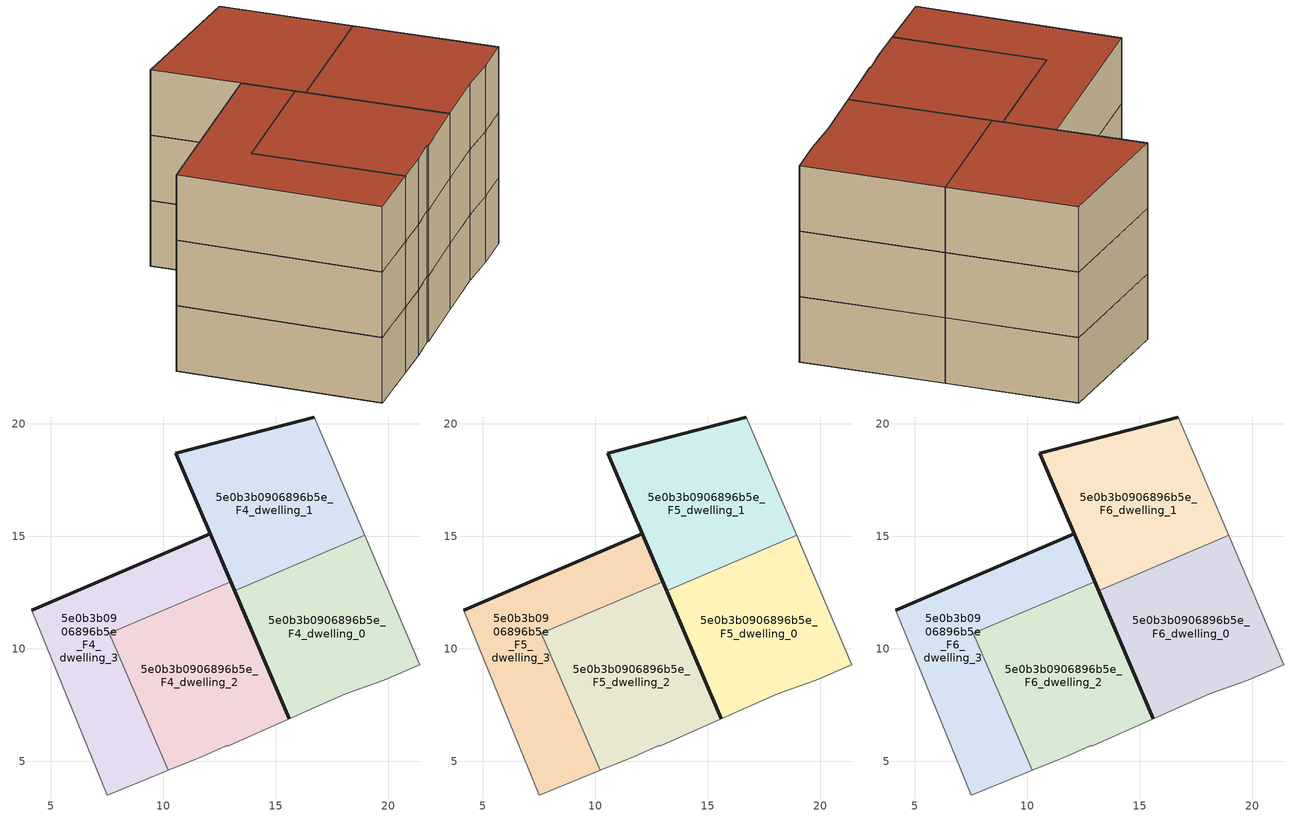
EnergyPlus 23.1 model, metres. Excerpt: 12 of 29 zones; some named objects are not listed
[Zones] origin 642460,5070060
5e0b3b0906896b5e_F4_dwelling_0
 floor to 5e0b3b0906896b5e_F3_dwelling_0 (EU_floor_Construction): 19.81,8.6 21.41,9.29 18.96,15.04 13.18,12.57 15.61,6.89 18.11,8 z12
 wall outside (EU_wall_Construction): 15.61,6.89 13.18,12.57 z12:15
 wall adiabatic (EU_wall_Construction): 18.96,15.04 21.41,9.29 19.81,8.6 18.11,8 15.61,6.89 z12:15
 wall to 5e0b3b0906896b5e_F4_dwelling_1 (EU_wall_Construction): 13.18,12.57 18.96,15.04 z12:15
5e0b3b0906896b5e_F4_dwelling_1
 floor to 5e0b3b0906896b5e_F3_dwelling_1 (EU_floor_Construction): 18.96,15.04 16.71,20.3 10.56,18.69 13.18,12.57 z12
 wall outside (EU_wall_Construction): 13.18,12.57 10.56,18.69 16.71,20.3 z12:15
 wall adiabatic (EU_wall_Construction): 16.71,20.3 18.96,15.04 z12:15
5e0b3b0906896b5e_F4_dwelling_2
 floor to 5e0b3b0906896b5e_F3_dwelling_2 (EU_floor_Construction): 15.61,6.89 13,12.99 7.61,10.68 10.21,4.59 11.7,5.2 12.8,5.7 12.9,5.7 z12
 wall outside (EU_wall_Construction): 13,12.99 15.61,6.89 z12:15
 wall to 5e0b3b0906896b5e_F4_dwelling_3 (EU_wall_Construction): 10.21,4.59 7.61,10.68 13,12.99 z12:15
 wall adiabatic (EU_wall_Construction): 15.61,6.89 12.9,5.7 12.8,5.7 11.7,5.2 10.21,4.59 z12:15
5e0b3b0906896b5e_F4_dwelling_3
 floor to 5e0b3b0906896b5e_F3_dwelling_3 (EU_floor_Construction): 10.21,4.59 7.61,10.68 13,12.99 12.09,15.12 4.15,11.72 7.5,3.5 z12
 wall outside (EU_wall_Construction): 4.15,11.72 12.09,15.12 13,12.99 z12:15
 wall adiabatic (EU_wall_Construction): 10.21,4.59 7.5,3.5 4.15,11.72 z12:15
5e0b3b0906896b5e_F5_dwelling_0
 floor to 5e0b3b0906896b5e_F4_dwelling_0 (EU_floor_Construction): 19.81,8.6 21.41,9.29 18.96,15.04 13.18,12.57 15.61,6.89 18.11,8 z15
 wall outside (EU_wall_Construction): 15.61,6.89 13.18,12.57 z15:18
 wall adiabatic (EU_wall_Construction): 18.96,15.04 21.41,9.29 19.81,8.6 18.11,8 15.61,6.89 z15:18
 wall to 5e0b3b0906896b5e_F5_dwelling_1 (EU_wall_Construction): 13.18,12.57 18.96,15.04 z15:18
5e0b3b0906896b5e_F5_dwelling_1
 floor to 5e0b3b0906896b5e_F4_dwelling_1 (EU_floor_Construction): 18.96,15.04 16.71,20.3 10.56,18.69 13.18,12.57 z15
 wall outside (EU_wall_Construction): 13.18,12.57 10.56,18.69 16.71,20.3 z15:18
 wall adiabatic (EU_wall_Construction): 16.71,20.3 18.96,15.04 z15:18
5e0b3b0906896b5e_F5_dwelling_2
 floor to 5e0b3b0906896b5e_F4_dwelling_2 (EU_floor_Construction): 15.61,6.89 13,12.99 7.61,10.68 10.21,4.59 11.7,5.2 12.8,5.7 12.9,5.7 z15
 wall outside (EU_wall_Construction): 13,12.99 15.61,6.89 z15:18
 wall to 5e0b3b0906896b5e_F5_dwelling_3 (EU_wall_Construction): 10.21,4.59 7.61,10.68 13,12.99 z15:18
 wall adiabatic (EU_wall_Construction): 15.61,6.89 12.9,5.7 12.8,5.7 11.7,5.2 10.21,4.59 z15:18
5e0b3b0906896b5e_F5_dwelling_3
 floor to 5e0b3b0906896b5e_F4_dwelling_3 (EU_floor_Construction): 10.21,4.59 7.61,10.68 13,12.99 12.09,15.12 4.15,11.72 7.5,3.5 z15
 wall outside (EU_wall_Construction): 4.15,11.72 12.09,15.12 13,12.99 z15:18
 wall adiabatic (EU_wall_Construction): 10.21,4.59 7.5,3.5 4.15,11.72 z15:18
5e0b3b0906896b5e_F6_dwelling_0
 floor to 5e0b3b0906896b5e_F5_dwelling_0 (EU_floor_Construction): 19.81,8.6 21.41,9.29 18.96,15.04 13.18,12.57 15.61,6.89 18.11,8 z18
 wall outside (EU_wall_Construction): 15.61,6.89 13.18,12.57 z18:21
 wall adiabatic (EU_wall_Construction): 18.96,15.04 21.41,9.29 19.81,8.6 18.11,8 15.61,6.89 z18:21
 wall to 5e0b3b0906896b5e_F6_dwelling_1 (EU_wall_Construction): 13.18,12.57 18.96,15.04 z18:21
 roof outside (EU_roof_Construction): 18.96,15.04 21.41,9.29 19.81,8.6 18.11,8 15.61,6.89 13.18,12.57 z21
5e0b3b0906896b5e_F6_dwelling_1
 floor to 5e0b3b0906896b5e_F5_dwelling_1 (EU_floor_Construction): 18.96,15.04 16.71,20.3 10.56,18.69 13.18,12.57 z18
 wall outside (EU_wall_Construction): 13.18,12.57 10.56,18.69 16.71,20.3 z18:21
 wall adiabatic (EU_wall_Construction): 16.71,20.3 18.96,15.04 z18:21
 roof outside (EU_roof_Construction): 16.71,20.3 18.96,15.04 13.18,12.57 10.56,18.69 z21
5e0b3b0906896b5e_F6_dwelling_2
 floor to 5e0b3b0906896b5e_F5_dwelling_2 (EU_floor_Construction): 15.61,6.89 13,12.99 7.61,10.68 10.21,4.59 11.7,5.2 12.8,5.7 12.9,5.7 z18
 wall outside (EU_wall_Construction): 13,12.99 15.61,6.89 z18:21
 wall to 5e0b3b0906896b5e_F6_dwelling_3 (EU_wall_Construction): 10.21,4.59 7.61,10.68 13,12.99 z18:21
 wall adiabatic (EU_wall_Construction): 15.61,6.89 12.9,5.7 12.8,5.7 11.7,5.2 10.21,4.59 z18:21
 roof outside (EU_roof_Construction): 13,12.99 15.61,6.89 12.9,5.7 12.8,5.7 11.7,5.2 10.21,4.59 7.61,10.68 z21
5e0b3b0906896b5e_F6_dwelling_3
 floor to 5e0b3b0906896b5e_F5_dwelling_3 (EU_floor_Construction): 10.21,4.59 7.61,10.68 13,12.99 12.09,15.12 4.15,11.72 7.5,3.5 z18
 wall outside (EU_wall_Construction): 4.15,11.72 12.09,15.12 13,12.99 z18:21
 wall adiabatic (EU_wall_Construction): 10.21,4.59 7.5,3.5 4.15,11.72 z18:21
 roof outside (EU_roof_Construction): 12.09,15.12 13,12.99 7.61,10.68 10.21,4.59 7.5,3.5 4.15,11.72 z21
[Building]
EU S2 Campaign: North Axis=0; Terrain=City; Solar Distribution=FullExterior
[Site:Location]
Lyon-Bron: Latitude=45.75; Longitude=5; Time Zone=1; Elevation=198
[SizingPeriod:WeatherFileDays]
AnnualSizingPeriod: Begin Month=1; Begin Day of Month=1; End Month=12; End Day of Month=31; Day of Week for Start Day=Monday; Use Weather File Daylight Saving Period=No; Use Weather File Rain and Snow Indicators=No
[MATERIAL]
EU_InternalMass_Material: Roughness=MediumRough; Thickness=0.1; Conductivity=1; Density=1800; Specific Heat=900; Thermal Absorptance=0.9; Solar Absorptance=0.7; Visible Absorptance=0.7
[MATERIAL:NOMASS] Roughness=MediumRough; Thermal Absorptance=0.9; Solar Absorptance=0.7; Visible Absorptance=0.7
Name | Thermal Resistance
EU_wall_NoMass | 0.776494
EU_roof_NoMass | 0.486893
EU_floor_NoMass | 0.421597
[CONSTRUCTION]
EU_wall_Construction: EU_wall_NoMass
EU_roof_Construction: EU_roof_NoMass
EU_floor_Construction: EU_floor_NoMass
EU_InternalMass_Construction: EU_InternalMass_Material
[ZONE] Type=1; Multiplier=1; Ceiling Height=autocalculate; Floor Area=autocalculate; Part of Total Floor Area=Yes
Name | Volume
5e0b3b0906896b5e_F4_dwelling_0; 5e0b3b0906896b5e_F5_dwelling_0; 5e0b3b0906896b5e_F6_dwelling_0 | 116.852
5e0b3b0906896b5e_F4_dwelling_1; 5e0b3b0906896b5e_F5_dwelling_1; 5e0b3b0906896b5e_F6_dwelling_1; 5e0b3b0906896b5e_F4_dwelling_3; 5e0b3b0906896b5e_F5_dwelling_3; 5e0b3b0906896b5e_F6_dwelling_3 | 116.863
5e0b3b0906896b5e_F4_dwelling_2; 5e0b3b0906896b5e_F5_dwelling_2; 5e0b3b0906896b5e_F6_dwelling_2 | 116.837
[INTERNALMASS] Construction=EU_InternalMass_Construction
Name | Zone or ZoneList | Surface Area
5e0b3b0906896b5e_F4_dwelling_0_EU_InternalMass | 5e0b3b0906896b5e_F4_dwelling_0 | 48.69
5e0b3b0906896b5e_F4_dwelling_1_EU_InternalMass | 5e0b3b0906896b5e_F4_dwelling_1 | 48.6873
5e0b3b0906896b5e_F4_dwelling_2_EU_InternalMass | 5e0b3b0906896b5e_F4_dwelling_2 | 48.6839
5e0b3b0906896b5e_F4_dwelling_3_EU_InternalMass | 5e0b3b0906896b5e_F4_dwelling_3 | 48.69
5e0b3b0906896b5e_F5_dwelling_0_EU_InternalMass | 5e0b3b0906896b5e_F5_dwelling_0 | 48.69
5e0b3b0906896b5e_F5_dwelling_1_EU_InternalMass | 5e0b3b0906896b5e_F5_dwelling_1 | 48.6873
5e0b3b0906896b5e_F5_dwelling_2_EU_InternalMass | 5e0b3b0906896b5e_F5_dwelling_2 | 48.6839
5e0b3b0906896b5e_F5_dwelling_3_EU_InternalMass | 5e0b3b0906896b5e_F5_dwelling_3 | 48.69
5e0b3b0906896b5e_F6_dwelling_0_EU_InternalMass | 5e0b3b0906896b5e_F6_dwelling_0 | 48.69
5e0b3b0906896b5e_F6_dwelling_1_EU_InternalMass | 5e0b3b0906896b5e_F6_dwelling_1 | 48.6873
5e0b3b0906896b5e_F6_dwelling_2_EU_InternalMass | 5e0b3b0906896b5e_F6_dwelling_2 | 48.6839
5e0b3b0906896b5e_F6_dwelling_3_EU_InternalMass | 5e0b3b0906896b5e_F6_dwelling_3 | 48.69
[OTHEREQUIPMENT] Fuel Type=Electricity; Design Level Calculation Method=Watts/Area; Power per Zone Floor Area=1; Fraction Latent=0; Fraction Radiant=0; Fraction Lost=0; Carbon Dioxide Generation Rate=0; EndUse Subcategory=EU_Step8_InternalGains
Name | Zone or ZoneList or Space or SpaceList | Schedule
EU_Step8_InternalGain_5e0b3b0906896b5e_F4_dwelling_0_f000 | 5e0b3b0906896b5e_F4_dwelling_0 | EU_Step8_GainSchedule_5e0b3b0906896b5e_F4_dwelling_0_f000
EU_Step8_InternalGain_5e0b3b0906896b5e_F4_dwelling_1_f000 | 5e0b3b0906896b5e_F4_dwelling_1 | EU_Step8_GainSchedule_5e0b3b0906896b5e_F4_dwelling_1_f000
EU_Step8_InternalGain_5e0b3b0906896b5e_F4_dwelling_2_f000 | 5e0b3b0906896b5e_F4_dwelling_2 | EU_Step8_GainSchedule_5e0b3b0906896b5e_F4_dwelling_2_f000
EU_Step8_InternalGain_5e0b3b0906896b5e_F4_dwelling_3_f000 | 5e0b3b0906896b5e_F4_dwelling_3 | EU_Step8_GainSchedule_5e0b3b0906896b5e_F4_dwelling_3_f000
EU_Step8_InternalGain_5e0b3b0906896b5e_F5_dwelling_0_f000 | 5e0b3b0906896b5e_F5_dwelling_0 | EU_Step8_GainSchedule_5e0b3b0906896b5e_F5_dwelling_0_f000
EU_Step8_InternalGain_5e0b3b0906896b5e_F5_dwelling_1_f000 | 5e0b3b0906896b5e_F5_dwelling_1 | EU_Step8_GainSchedule_5e0b3b0906896b5e_F5_dwelling_1_f000
EU_Step8_InternalGain_5e0b3b0906896b5e_F5_dwelling_2_f000 | 5e0b3b0906896b5e_F5_dwelling_2 | EU_Step8_GainSchedule_5e0b3b0906896b5e_F5_dwelling_2_f000
EU_Step8_InternalGain_5e0b3b0906896b5e_F5_dwelling_3_f000 | 5e0b3b0906896b5e_F5_dwelling_3 | EU_Step8_GainSchedule_5e0b3b0906896b5e_F5_dwelling_3_f000
EU_Step8_InternalGain_5e0b3b0906896b5e_F6_dwelling_0_f000 | 5e0b3b0906896b5e_F6_dwelling_0 | EU_Step8_GainSchedule_5e0b3b0906896b5e_F6_dwelling_0_f000
EU_Step8_InternalGain_5e0b3b0906896b5e_F6_dwelling_1_f000 | 5e0b3b0906896b5e_F6_dwelling_1 | EU_Step8_GainSchedule_5e0b3b0906896b5e_F6_dwelling_1_f000
EU_Step8_InternalGain_5e0b3b0906896b5e_F6_dwelling_2_f000 | 5e0b3b0906896b5e_F6_dwelling_2 | EU_Step8_GainSchedule_5e0b3b0906896b5e_F6_dwelling_2_f000
EU_Step8_InternalGain_5e0b3b0906896b5e_F6_dwelling_3_f000 | 5e0b3b0906896b5e_F6_dwelling_3 | EU_Step8_GainSchedule_5e0b3b0906896b5e_F6_dwelling_3_f000
[ZONEVENTILATION:DESIGNFLOWRATE] Schedule=EU_AlwaysOn; Design Flow Rate Calculation Method=AirChanges/Hour; Air Changes per Hour=0.693814; Ventilation Type=Natural; Fan Pressure Rise=0; Fan Total Efficiency=1; Constant Term Coefficient=1; Temperature Term Coefficient=0; Velocity Term Coefficient=0; Velocity Squared Term Coefficient=0; Minimum Indoor Temperature=-100; Maximum Indoor Temperature=100; Delta Temperature=-100; Minimum Outdoor Temperature=-100; Maximum Outdoor Temperature=100; Maximum Wind Speed=40
Name | Zone or ZoneList or Space or SpaceList
EU_ConstantAir_5e0b3b0906896b5e_F4_dwelling_0 | 5e0b3b0906896b5e_F4_dwelling_0
EU_ConstantAir_5e0b3b0906896b5e_F4_dwelling_1 | 5e0b3b0906896b5e_F4_dwelling_1
EU_ConstantAir_5e0b3b0906896b5e_F4_dwelling_2 | 5e0b3b0906896b5e_F4_dwelling_2
EU_ConstantAir_5e0b3b0906896b5e_F4_dwelling_3 | 5e0b3b0906896b5e_F4_dwelling_3
EU_ConstantAir_5e0b3b0906896b5e_F5_dwelling_0 | 5e0b3b0906896b5e_F5_dwelling_0
EU_ConstantAir_5e0b3b0906896b5e_F5_dwelling_1 | 5e0b3b0906896b5e_F5_dwelling_1
EU_ConstantAir_5e0b3b0906896b5e_F5_dwelling_2 | 5e0b3b0906896b5e_F5_dwelling_2
EU_ConstantAir_5e0b3b0906896b5e_F5_dwelling_3 | 5e0b3b0906896b5e_F5_dwelling_3
EU_ConstantAir_5e0b3b0906896b5e_F6_dwelling_0 | 5e0b3b0906896b5e_F6_dwelling_0
EU_ConstantAir_5e0b3b0906896b5e_F6_dwelling_1 | 5e0b3b0906896b5e_F6_dwelling_1
EU_ConstantAir_5e0b3b0906896b5e_F6_dwelling_2 | 5e0b3b0906896b5e_F6_dwelling_2
EU_ConstantAir_5e0b3b0906896b5e_F6_dwelling_3 | 5e0b3b0906896b5e_F6_dwelling_3
[HVACTEMPLATE:THERMOSTAT] Constant Heating Setpoint=20; Constant Cooling Setpoint=50
EU_HeatOnly_5e0b3b0906896b5e_F6_dwelling_2; EU_HeatOnly_5e0b3b0906896b5e_F6_dwelling_3
[HVACTEMPLATE:ZONE:IDEALLOADSAIRSYSTEM] System Availability Schedule=EU_AlwaysOn; Maximum Heating Supply Air Temperature=50; Minimum Cooling Supply Air Temperature=13; Maximum Heating Supply Air Humidity Ratio=0.0156; Minimum Cooling Supply Air Humidity Ratio=0.0077; Heating Limit=NoLimit; Cooling Limit=NoLimit; Heating Availability Schedule=EU_AlwaysOn; Cooling Availability Schedule=EU_CoolingOff; Dehumidification Control Type=ConstantSensibleHeatRatio; Cooling Sensible Heat Ratio=0.7; Dehumidification Setpoint=60; Humidification Control Type=None; Humidification Setpoint=30; Outdoor Air Method=None; Outdoor Air Flow Rate per Person=0.00944; Outdoor Air Flow Rate per Zone Floor Area=0; Outdoor Air Flow Rate per Zone=0; Demand Controlled Ventilation Type=None; Outdoor Air Economizer Type=NoEconomizer; Heat Recovery Type=None; Sensible Heat Recovery Effectiveness=0.7; Latent Heat Recovery Effectiveness=0.65
Name | Template Thermostat
5e0b3b0906896b5e_F4_dwelling_0 | EU_HeatOnly_5e0b3b0906896b5e_F4_dwelling_0
5e0b3b0906896b5e_F4_dwelling_1 | EU_HeatOnly_5e0b3b0906896b5e_F4_dwelling_1
5e0b3b0906896b5e_F4_dwelling_2 | EU_HeatOnly_5e0b3b0906896b5e_F4_dwelling_2
5e0b3b0906896b5e_F4_dwelling_3 | EU_HeatOnly_5e0b3b0906896b5e_F4_dwelling_3
5e0b3b0906896b5e_F5_dwelling_0 | EU_HeatOnly_5e0b3b0906896b5e_F5_dwelling_0
5e0b3b0906896b5e_F5_dwelling_1 | EU_HeatOnly_5e0b3b0906896b5e_F5_dwelling_1
5e0b3b0906896b5e_F5_dwelling_2 | EU_HeatOnly_5e0b3b0906896b5e_F5_dwelling_2
5e0b3b0906896b5e_F5_dwelling_3 | EU_HeatOnly_5e0b3b0906896b5e_F5_dwelling_3
5e0b3b0906896b5e_F6_dwelling_0 | EU_HeatOnly_5e0b3b0906896b5e_F6_dwelling_0
5e0b3b0906896b5e_F6_dwelling_1 | EU_HeatOnly_5e0b3b0906896b5e_F6_dwelling_1
5e0b3b0906896b5e_F6_dwelling_2 | EU_HeatOnly_5e0b3b0906896b5e_F6_dwelling_2
5e0b3b0906896b5e_F6_dwelling_3 | EU_HeatOnly_5e0b3b0906896b5e_F6_dwelling_3
[SIZING:ZONE] Zone Cooling Design Supply Air Temperature Input Method=SupplyAirTemperature; Zone Cooling Design Supply Air Temperature=13; Zone Heating Design Supply Air Temperature Input Method=SupplyAirTemperature; Zone Heating Design Supply Air Temperature=50; Zone Cooling Design Supply Air Humidity Ratio=0.008; Zone Heating Design Supply Air Humidity Ratio=0.008; Cooling Design Air Flow Method=DesignDay; Cooling Design Air Flow Rate=0; Cooling Minimum Air Flow per Zone Floor Area=0.000762; Cooling Minimum Air Flow=0; Cooling Minimum Air Flow Fraction=0.2; Heating Design Air Flow Method=DesignDay; Heating Design Air Flow Rate=0; Heating Maximum Air Flow per Zone Floor Area=0.002032; Heating Maximum Air Flow=0.141576; Heating Maximum Air Flow Fraction=0.3; Account for Dedicated Outdoor Air System=No; Dedicated Outdoor Air System Control Strategy=NeutralSupplyAir; Dedicated Outdoor Air Low Setpoint Temperature for Design=autosize; Dedicated Outdoor Air High Setpoint Temperature for Design=autosize; Zone Load Sizing Method=Sensible Load Only No Latent Load; Zone Latent Cooling Design Supply Air Humidity Ratio Input Method=HumidityRatioDifference; Zone Cooling Design Supply Air Humidity Ratio Difference=0.005; Zone Latent Heating Design Supply Air Humidity Ratio Input Method=HumidityRatioDifference; Zone Humidification Design Supply Air Humidity Ratio Difference=0.005
5e0b3b0906896b5e_F4_dwelling_0; 5e0b3b0906896b5e_F4_dwelling_1; 5e0b3b0906896b5e_F4_dwelling_2; 5e0b3b0906896b5e_F4_dwelling_3; 5e0b3b0906896b5e_F5_dwelling_0; 5e0b3b0906896b5e_F5_dwelling_1; 5e0b3b0906896b5e_F5_dwelling_2; 5e0b3b0906896b5e_F5_dwelling_3; 5e0b3b0906896b5e_F6_dwelling_0; 5e0b3b0906896b5e_F6_dwelling_1; 5e0b3b0906896b5e_F6_dwelling_2; 5e0b3b0906896b5e_F6_dwelling_3
[SCHEDULE:CONSTANT]
Name | Hourly Value
EU_AlwaysOn | 1
EU_CoolingOff | 0
[SCHEDULE:FILE] Column Number=1; Rows to Skip at Top=0; Number of Hours of Data=8760; Column Separator=Comma; Interpolate to Timestep=No; Minutes per Item=60; Adjust Schedule for Daylight Savings=Yes
Name | File
EU_Step8_GainSchedule_5e0b3b0906896b5e_F4_dwelling_0_f000 | ../../schedules/5e0b3b0906896b5e/5e0b3b0906896b5e_F4_dwelling_0_f000_gain.csv
EU_Step8_GainSchedule_5e0b3b0906896b5e_F4_dwelling_1_f000 | ../../schedules/5e0b3b0906896b5e/5e0b3b0906896b5e_F4_dwelling_1_f000_gain.csv
EU_Step8_GainSchedule_5e0b3b0906896b5e_F4_dwelling_2_f000 | ../../schedules/5e0b3b0906896b5e/5e0b3b0906896b5e_F4_dwelling_2_f000_gain.csv
EU_Step8_GainSchedule_5e0b3b0906896b5e_F4_dwelling_3_f000 | ../../schedules/5e0b3b0906896b5e/5e0b3b0906896b5e_F4_dwelling_3_f000_gain.csv
EU_Step8_GainSchedule_5e0b3b0906896b5e_F5_dwelling_0_f000 | ../../schedules/5e0b3b0906896b5e/5e0b3b0906896b5e_F5_dwelling_0_f000_gain.csv
EU_Step8_GainSchedule_5e0b3b0906896b5e_F5_dwelling_1_f000 | ../../schedules/5e0b3b0906896b5e/5e0b3b0906896b5e_F5_dwelling_1_f000_gain.csv
EU_Step8_GainSchedule_5e0b3b0906896b5e_F5_dwelling_2_f000 | ../../schedules/5e0b3b0906896b5e/5e0b3b0906896b5e_F5_dwelling_2_f000_gain.csv
EU_Step8_GainSchedule_5e0b3b0906896b5e_F5_dwelling_3_f000 | ../../schedules/5e0b3b0906896b5e/5e0b3b0906896b5e_F5_dwelling_3_f000_gain.csv
EU_Step8_GainSchedule_5e0b3b0906896b5e_F6_dwelling_0_f000 | ../../schedules/5e0b3b0906896b5e/5e0b3b0906896b5e_F6_dwelling_0_f000_gain.csv
EU_Step8_GainSchedule_5e0b3b0906896b5e_F6_dwelling_1_f000 | ../../schedules/5e0b3b0906896b5e/5e0b3b0906896b5e_F6_dwelling_1_f000_gain.csv
EU_Step8_GainSchedule_5e0b3b0906896b5e_F6_dwelling_2_f000 | ../../schedules/5e0b3b0906896b5e/5e0b3b0906896b5e_F6_dwelling_2_f000_gain.csv
EU_Step8_GainSchedule_5e0b3b0906896b5e_F6_dwelling_3_f000 | ../../schedules/5e0b3b0906896b5e/5e0b3b0906896b5e_F6_dwelling_3_f000_gain.csv
